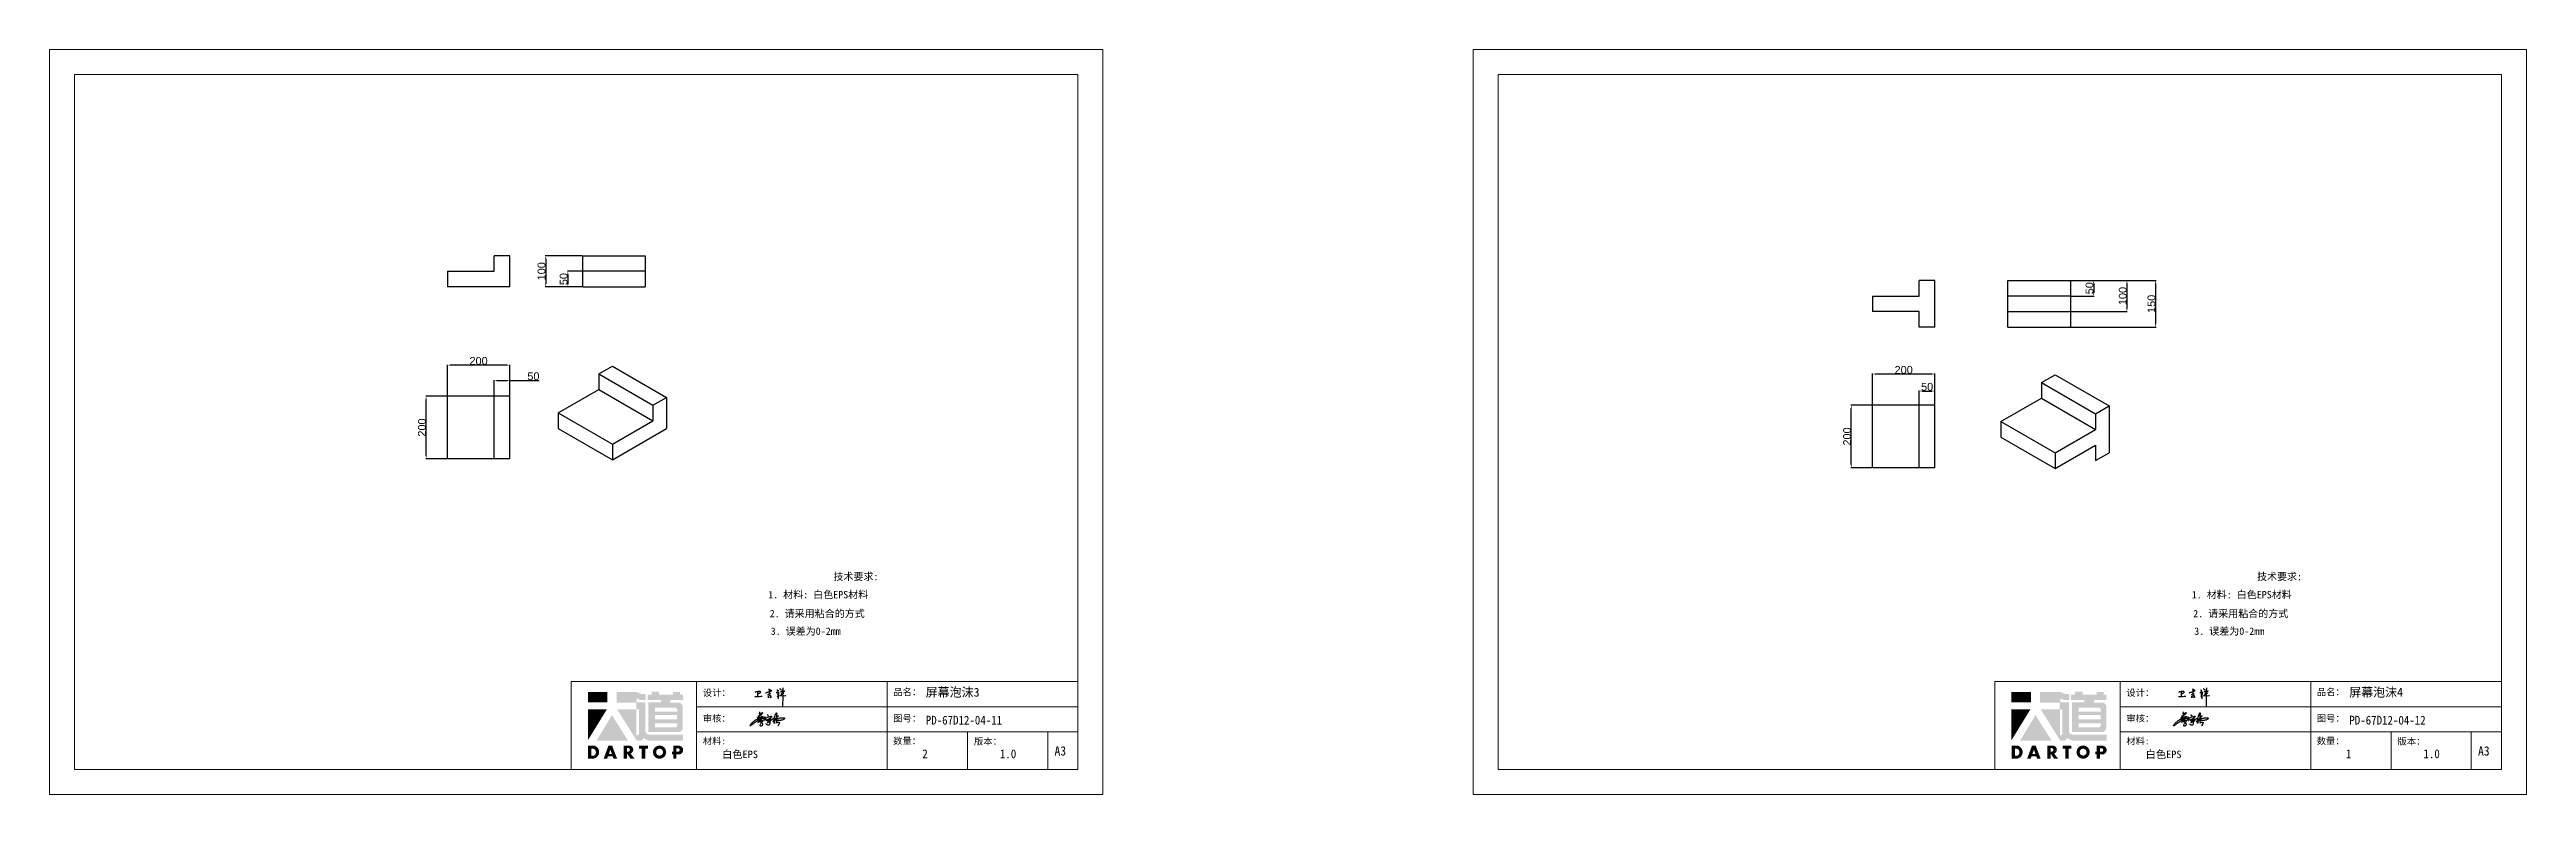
# Model space of a CAD drawing. Header units: millimetres. Extents: x 24940 to 42177, y -4545 to 14261.
# Drawn here: x 34246 to 42177, y -4545 to -2160 of the extents above; entities that cross this region are included whole.
import ezdxf
from ezdxf.enums import TextEntityAlignment as Align

# ---------------------------------------------------------------- set-up
doc = ezdxf.new("R2010")
doc.units = ezdxf.units.MM
doc.layers.add('A-TITLEBLOCK', color=7, linetype='Continuous', lineweight=18)
doc.layers.add('yellow', color=2, linetype='Continuous')
doc.styles.add('HZ', font='')
doc.styles.add('SLDTEXTSTYLE0', font='')
doc.styles.add('SLDTEXTSTYLE1', font='', dxfattribs={"width": 0.913})
doc.styles.get("Standard").update_dxf_attribs({"font": 'arial.ttf'})
doc.styles.get('HZ').set_extended_font_data('SimSun')
doc.styles.get('SLDTEXTSTYLE0').set_extended_font_data('KaiTi_GB2312')
doc.styles.get('SLDTEXTSTYLE1').set_extended_font_data('FangSong_GB2312')
doc.dimstyles.new('副本 (2) (2) ISO-25', dxfattribs={"dimtxt": 25, "dimasz": 10, "dimexe": 1.25, "dimexo": 2, "dimtad": 1, "dimdsep": 46, "dimtxsty": 'Standard', "dimcen": 2.5, "dimadec": 0, "dimazin": 0, "dimtm": 1e-09, "dimtfac": 1, "dimtmove": 0, "dimatfit": 3, "dimfxl": 0, "dimarcsym": 0})

# ---------------------------------------------------------------- blocks, each defined once
blk = doc.blocks.new('*D28')
at = {"layer": 'Defpoints', "color": 0, "transparency": 16777216}
for p in [(35519.6, -3170.3), (35519.6, -3270), (35719.6, -3270)]:
    blk.add_point(p, dxfattribs=at)
at = {"layer": 'yellow', "color": 0, "lineweight": -2, "transparency": 16777216}
for p, q in [((35519.6, -3268), (35519.6, -3169)), ((35709.6, -3170.3), (35529.6, -3170.3)), ((35719.6, -3268), (35719.6, -3169))]:
    blk.add_line(p, q, dxfattribs=at)
at = {"layer": 'yellow', "color": 0, "transparency": 16777216}
for points in [[(35529.6, -3168.6), (35529.6, -3171.9), (35519.6, -3170.3)], [(35709.6, -3168.6), (35709.6, -3171.9), (35719.6, -3170.3)]]:
    blk.add_solid(points, dxfattribs=at)
at = {"layer": 'yellow', "color": 0, "lineweight": 9, "transparency": 16777216, "insert": (35619.6, -3156.9), "char_height": 25, "attachment_point": 5}
blk.add_mtext('200', dxfattribs=at)
blk = doc.blocks.new('*D29')
at = {"layer": 'Defpoints', "color": 0, "transparency": 16777216}
for p in [(35451.8, -3270), (35519.6, -3270), (35519.6, -3470)]:
    blk.add_point(p, dxfattribs=at)
at = {"layer": 'yellow', "color": 0, "lineweight": -2, "transparency": 16777216}
for p, q in [((35517.6, -3270), (35450.5, -3270)), ((35451.8, -3460), (35451.8, -3280)), ((35517.6, -3470), (35450.5, -3470))]:
    blk.add_line(p, q, dxfattribs=at)
at = {"layer": 'yellow', "color": 0, "transparency": 16777216}
for points in [[(35450.1, -3280), (35453.4, -3280), (35451.8, -3270)], [(35450.1, -3460), (35453.4, -3460), (35451.8, -3470)]]:
    blk.add_solid(points, dxfattribs=at)
at = {"layer": 'yellow', "color": 0, "lineweight": 9, "transparency": 16777216, "insert": (35438.4, -3370), "char_height": 25, "attachment_point": 5, "rotation": 90}
blk.add_mtext('200', dxfattribs=at)
blk = doc.blocks.new('*D30')
at = {"layer": 'Defpoints', "color": 0, "transparency": 16777216}
for p in [(35953.3, -2819.8), (35834.5, -2919.8), (35953.3, -2919.8)]:
    blk.add_point(p, dxfattribs=at)
at = {"layer": 'yellow', "color": 0, "lineweight": -2, "transparency": 16777216}
for p, q in [((35951.3, -2819.8), (35833.3, -2819.8)), ((35834.5, -2829.8), (35834.5, -2909.8)), ((35951.3, -2919.8), (35833.3, -2919.8))]:
    blk.add_line(p, q, dxfattribs=at)
at = {"layer": 'yellow', "color": 0, "transparency": 16777216}
for points in [[(35832.9, -2829.8), (35836.2, -2829.8), (35834.5, -2819.8)], [(35832.9, -2909.8), (35836.2, -2909.8), (35834.5, -2919.8)]]:
    blk.add_solid(points, dxfattribs=at)
at = {"layer": 'yellow', "color": 0, "lineweight": 9, "transparency": 16777216, "insert": (35821.2, -2869.8), "char_height": 25, "attachment_point": 5, "rotation": 90}
blk.add_mtext('100', dxfattribs=at)
blk = doc.blocks.new('*D31')
at = {"layer": 'Defpoints', "color": 0, "transparency": 16777216}
for p in [(35719.6, -3219.5), (35669.6, -3270), (35719.6, -3270)]:
    blk.add_point(p, dxfattribs=at)
at = {"layer": 'yellow', "color": 0, "lineweight": -2, "transparency": 16777216}
for p, q in [((35669.6, -3268), (35669.6, -3218.3)), ((35679.6, -3219.5), (35709.6, -3219.5)), ((35719.6, -3268), (35719.6, -3218.3)), ((35719.6, -3219.5), (35813.7, -3219.5))]:
    blk.add_line(p, q, dxfattribs=at)
at = {"layer": 'yellow', "color": 0, "transparency": 16777216}
for points in [[(35679.6, -3217.8), (35679.6, -3221.2), (35669.6, -3219.5)], [(35709.6, -3217.8), (35709.6, -3221.2), (35719.6, -3219.5)]]:
    blk.add_solid(points, dxfattribs=at)
at = {"layer": 'yellow', "color": 0, "lineweight": 9, "transparency": 16777216, "insert": (35795.2, -3206.1), "char_height": 25, "attachment_point": 5}
blk.add_mtext('50', dxfattribs=at)
blk = doc.blocks.new('*D32')
at = {"layer": 'Defpoints', "color": 0, "transparency": 16777216}
for p in [(35905.5, -2919.8), (35953.3, -2869.8), (35953.3, -2919.8)]:
    blk.add_point(p, dxfattribs=at)
at = {"layer": 'yellow', "color": 0, "lineweight": -2, "transparency": 16777216}
for p, q in [((35951.3, -2869.8), (35904.2, -2869.8)), ((35951.3, -2919.8), (35904.2, -2919.8)), ((35905.5, -2879.8), (35905.5, -2909.8))]:
    blk.add_line(p, q, dxfattribs=at)
at = {"layer": 'yellow', "color": 0, "transparency": 16777216}
for points in [[(35903.8, -2879.8), (35907.1, -2879.8), (35905.5, -2869.8)], [(35903.8, -2909.8), (35907.1, -2909.8), (35905.5, -2919.8)]]:
    blk.add_solid(points, dxfattribs=at)
at = {"layer": 'yellow', "color": 0, "lineweight": 9, "transparency": 16777216, "insert": (35892.1, -2894.8), "char_height": 25, "attachment_point": 5, "rotation": 90}
blk.add_mtext('50', dxfattribs=at)
blk = doc.blocks.new('*D37')
at = {"layer": 'Defpoints', "color": 0, "transparency": 16777216}
for p in [(40015.1, -3298.7), (40082.9, -3298.7), (40082.9, -3498.7)]:
    blk.add_point(p, dxfattribs=at)
at = {"layer": 'yellow', "color": 0, "lineweight": -2, "transparency": 16777216}
for p, q in [((40080.9, -3298.7), (40013.8, -3298.7)), ((40015.1, -3488.7), (40015.1, -3308.7)), ((40080.9, -3498.7), (40013.8, -3498.7))]:
    blk.add_line(p, q, dxfattribs=at)
at = {"layer": 'yellow', "color": 0, "transparency": 16777216}
for points in [[(40013.4, -3308.7), (40016.8, -3308.7), (40015.1, -3298.7)], [(40013.4, -3488.7), (40016.8, -3488.7), (40015.1, -3498.7)]]:
    blk.add_solid(points, dxfattribs=at)
at = {"layer": 'yellow', "color": 0, "lineweight": 9, "transparency": 16777216, "insert": (40001.7, -3398.7), "char_height": 25, "attachment_point": 5, "rotation": 90}
blk.add_mtext('200', dxfattribs=at)
blk = doc.blocks.new('*D33')
at = {"layer": 'Defpoints', "color": 0, "transparency": 16777216}
for p in [(40082.9, -3198.9), (40082.9, -3298.7), (40282.9, -3298.7)]:
    blk.add_point(p, dxfattribs=at)
at = {"layer": 'yellow', "color": 0, "lineweight": -2, "transparency": 16777216}
for p, q in [((40082.9, -3296.7), (40082.9, -3197.6)), ((40272.9, -3198.9), (40092.9, -3198.9)), ((40282.9, -3296.7), (40282.9, -3197.6))]:
    blk.add_line(p, q, dxfattribs=at)
at = {"layer": 'yellow', "color": 0, "transparency": 16777216}
for points in [[(40092.9, -3197.2), (40092.9, -3200.6), (40082.9, -3198.9)], [(40272.9, -3197.2), (40272.9, -3200.6), (40282.9, -3198.9)]]:
    blk.add_solid(points, dxfattribs=at)
at = {"layer": 'yellow', "color": 0, "lineweight": 9, "transparency": 16777216, "insert": (40182.9, -3185.5), "char_height": 25, "attachment_point": 5}
blk.add_mtext('200', dxfattribs=at)
blk = doc.blocks.new('*D34')
at = {"layer": 'Defpoints', "color": 0, "transparency": 16777216}
for p in [(40716.6, -2899), (40716.6, -2949), (40791.3, -2949)]:
    blk.add_point(p, dxfattribs=at)
at = {"layer": 'yellow', "color": 0, "lineweight": -2, "transparency": 16777216}
for p, q in [((40718.6, -2899), (40792.6, -2899)), ((40791.3, -2909), (40791.3, -2939)), ((40718.6, -2949), (40792.6, -2949))]:
    blk.add_line(p, q, dxfattribs=at)
at = {"layer": 'yellow', "color": 0, "transparency": 16777216}
for points in [[(40789.6, -2909), (40793, -2909), (40791.3, -2899)], [(40789.6, -2939), (40793, -2939), (40791.3, -2949)]]:
    blk.add_solid(points, dxfattribs=at)
at = {"layer": 'yellow', "color": 0, "lineweight": 9, "transparency": 16777216, "insert": (40777.9, -2924), "char_height": 25, "attachment_point": 5, "rotation": 90}
blk.add_mtext('50', dxfattribs=at)
blk = doc.blocks.new('*D35')
at = {"layer": 'Defpoints', "color": 0, "transparency": 16777216}
for p in [(40716.6, -2899), (40716.6, -2999), (40897.7, -2999)]:
    blk.add_point(p, dxfattribs=at)
at = {"layer": 'yellow', "color": 0, "lineweight": -2, "transparency": 16777216}
for p, q in [((40718.6, -2899), (40899, -2899)), ((40897.7, -2909), (40897.7, -2989)), ((40718.6, -2999), (40899, -2999))]:
    blk.add_line(p, q, dxfattribs=at)
at = {"layer": 'yellow', "color": 0, "transparency": 16777216}
for points in [[(40896, -2909), (40899.4, -2909), (40897.7, -2899)], [(40896, -2989), (40899.4, -2989), (40897.7, -2999)]]:
    blk.add_solid(points, dxfattribs=at)
at = {"layer": 'yellow', "color": 0, "lineweight": 9, "transparency": 16777216, "insert": (40884.3, -2949), "char_height": 25, "attachment_point": 5, "rotation": 90}
blk.add_mtext('100', dxfattribs=at)
blk = doc.blocks.new('*D36')
at = {"layer": 'Defpoints', "color": 0, "transparency": 16777216}
for p in [(40716.6, -2899), (40716.6, -3049), (40989.7, -3049)]:
    blk.add_point(p, dxfattribs=at)
at = {"layer": 'yellow', "color": 0, "lineweight": -2, "transparency": 16777216}
for p, q in [((40718.6, -2899), (40991, -2899)), ((40989.7, -2909), (40989.7, -3039)), ((40718.6, -3049), (40991, -3049))]:
    blk.add_line(p, q, dxfattribs=at)
at = {"layer": 'yellow', "color": 0, "transparency": 16777216}
for points in [[(40988, -2909), (40991.4, -2909), (40989.7, -2899)], [(40988, -3039), (40991.4, -3039), (40989.7, -3049)]]:
    blk.add_solid(points, dxfattribs=at)
at = {"layer": 'yellow', "color": 0, "lineweight": 9, "transparency": 16777216, "insert": (40976.3, -2974), "char_height": 25, "attachment_point": 5, "rotation": 90}
blk.add_mtext('150', dxfattribs=at)
blk = doc.blocks.new('*D38')
at = {"layer": 'Defpoints', "color": 0, "transparency": 16777216}
for p in [(40232.9, -3298.7), (40282.9, -3253.2), (40282.9, -3298.7)]:
    blk.add_point(p, dxfattribs=at)
at = {"layer": 'yellow', "color": 0, "lineweight": -2, "transparency": 16777216}
for p, q in [((40232.9, -3296.7), (40232.9, -3251.9)), ((40242.9, -3253.2), (40272.9, -3253.2)), ((40282.9, -3296.7), (40282.9, -3251.9))]:
    blk.add_line(p, q, dxfattribs=at)
at = {"layer": 'yellow', "color": 0, "transparency": 16777216}
for points in [[(40242.9, -3251.5), (40242.9, -3254.9), (40232.9, -3253.2)], [(40272.9, -3251.5), (40272.9, -3254.9), (40282.9, -3253.2)]]:
    blk.add_solid(points, dxfattribs=at)
at = {"layer": 'yellow', "color": 0, "lineweight": 9, "transparency": 16777216, "insert": (40257.9, -3239.8), "char_height": 25, "attachment_point": 5}
blk.add_mtext('50', dxfattribs=at)
blk = doc.blocks.new('Dartop Logo')
at = {"true_color": 0xc40018}
h = blk.add_hatch(color=12, dxfattribs=at)
h.set_gradient(color1=(196, 0, 24), color2=(196, 0, 24), tint=1)
h.paths.add_polyline_path([(30.4, -3.9), (33.1, -5), (36, -5), (36, -1.2), (33.6, -1.2), (30.5, 0), (17.9, 0), (17.9, -6.5), (30.1, -6.5), (30.1, -6.6), (30.1, -10.8), (18.3, -10.8), (30.5, -30.3), (32.9, -30.3, 0.279375), (34.6, -28.6), (34.6, -28.5), (34.8, -28.5, 0.143145), (38.2, -30.2), (59.3, -30.2), (59.3, -26.5), (38.1, -26.5, -0.414214), (35.8, -24.2), (35.8, -6.3), (30.4, -6.3)])
h.paths.add_polyline_path([(30.2, -10.8), (31.8, -10.8), (31.8, -26, -0.088936), (30.9, -26.9), (30.2, -26.9)], flags=16)
h = blk.add_hatch(color=12, dxfattribs=at)
h.set_gradient(color1=(196, 0, 24), color2=(196, 0, 24), tint=1)
h.paths.add_polyline_path([(59.2, -1.7), (57.4, -1.7), (57.4, 0.1), (53.1, 0.1), (53.1, -1.6), (44.3, -1.6), (44.3, 0.2), (39.7, 0.2), (39.7, -1.7), (37.2, -1.7), (37.2, -5), (45.5, -5), (45.5, -6.4), (37.7, -6.4), (37.7, -24.9), (56.3, -24.9, 0.414214), (59.1, -22), (59.1, -9.4, 0.414214), (56.3, -6.5), (51.4, -6.5), (51.4, -5), (59.2, -5)])
h.paths.add_polyline_path([(54.2, -9.6, -0.414214), (55.7, -11), (55.7, -12.1), (41.8, -12.1), (41.8, -9.6)], flags=16)
h.paths.add_polyline_path([(55.6, -14.3), (55.6, -17), (41.9, -17), (41.9, -14.3)], flags=16)
h.paths.add_polyline_path([(55.7, -19.4), (55.7, -20.6, -0.414214), (54.3, -22), (41.9, -22), (41.9, -19.4)], flags=16)
h = blk.add_hatch(color=12, dxfattribs=at)
h.set_gradient(color1=(196, 0, 24), color2=(196, 0, 24), tint=1)
h.paths.add_polyline_path([(12.2, 0), (0, 0), (0, -6.4), (12.2, -6.4)])
h = blk.add_hatch(color=12, dxfattribs=at)
h.set_gradient(color1=(196, 0, 24), color2=(196, 0, 24), tint=1)
h.paths.add_polyline_path([(11.8, -10.8), (0, -10.8), (0, -30)])
h = blk.add_hatch(color=12, dxfattribs=at)
h.set_gradient(color1=(196, 0, 24), color2=(196, 0, 24), tint=1)
h.paths.add_polyline_path([(15, -14.3), (5.4, -30.2), (25, -30.2)])
at = {"true_color": 0x646464}
h = blk.add_hatch(color=251, dxfattribs=at)
h.set_gradient(color1=(100, 100, 100), color2=(100, 100, 100), tint=1)
h.paths.add_polyline_path([(4.1, -33.4), (0.1, -33.4), (0.1, -41.5), (3.5, -41.5, 0.793016)])
h.paths.add_polyline_path([(3.6, -39.7), (2.2, -39.7), (2.2, -35.2), (3.4, -35.2, -0.671361)], flags=16)
h = blk.add_hatch(color=251, dxfattribs=at)
h.set_gradient(color1=(100, 100, 100), color2=(100, 100, 100), tint=1)
h.paths.add_polyline_path([(15.1, -33.4), (12.8, -33.4), (9.8, -41.5), (12, -41.5), (12.5, -40.1), (15.5, -40.1), (16, -41.5), (18.2, -41.5)])
h.paths.add_polyline_path([(14.9, -38.5), (13.1, -38.5), (14, -35.9)], flags=16)
h = blk.add_hatch(color=251, dxfattribs=at)
h.set_gradient(color1=(100, 100, 100), color2=(100, 100, 100), tint=1)
h.paths.add_polyline_path([(26.3, -33.4), (22.3, -33.4), (22.3, -41.5), (24.4, -41.5), (24.4, -38.3), (26.6, -41.5), (29.1, -41.5), (26.6, -38.3, 0.744055)])
h.paths.add_polyline_path([(24.4, -37.1), (24.4, -34.9), (25.3, -34.9, -0.796809), (25.3, -37.1)], flags=16)
h = blk.add_hatch(color=251, dxfattribs=at)
h.set_gradient(color1=(100, 100, 100), color2=(100, 100, 100), tint=1)
h.paths.add_polyline_path([(37.4, -33.4), (31.9, -33.4), (31.9, -35.2), (33.6, -35.2), (33.6, -41.5), (35.7, -41.5), (35.7, -35.2), (37.4, -35.2)])
h = blk.add_hatch(color=251, dxfattribs=at)
h.set_gradient(color1=(100, 100, 100), color2=(100, 100, 100), tint=1)
h.paths.add_polyline_path([(40.5, -37.4, 1), (48.8, -37.4, 1)])
h.paths.add_polyline_path([(46.8, -37.4, -1), (42.5, -37.4, -1)], flags=16)
h = blk.add_hatch(color=251, dxfattribs=at)
h.set_gradient(color1=(100, 100, 100), color2=(100, 100, 100), tint=1)
h.paths.add_polyline_path([(56.9, -33.4), (56.7, -33.4), (53.2, -33.4), (53.2, -37.2), (52.3, -37.2), (52.3, -38.7), (53.2, -38.7), (53.2, -41.5), (55.2, -41.5), (55.2, -38.7), (57.5, -38.7, 0.812304)])
h.paths.add_polyline_path([(55.2, -37.2), (55.2, -35), (56.4, -35, -0.778213), (56.3, -37.2)], flags=16)
blk = doc.blocks.new('DT-A3-TITLE')
at = {"layer": 'A-TITLEBLOCK', "color": 7}
for p, q in [((0, 0), (0, 297)), ((0, 297), (420, 297)), ((420, 0), (420, 297)), ((10, 10), (10, 287)), ((10, 287), (410, 287)), ((410, 287), (410, 10)), ((208, 10), (208, 45)), ((410, 45), (208, 45)), ((258, 45), (258, 10)), ((334, 45), (334, 10)), ((410, 35), (258, 35)), ((258, 25), (410.08, 25)), ((366, 10), (366, 25)), ((398, 10), (398, 25)), ((10, 10), (410, 10)), ((0, 0), (420, 0))]:
    blk.add_line(p, q, dxfattribs=at)
at = {"layer": 'A-TITLEBLOCK', "xscale": 0.6400000000000001, "yscale": 0.6400000000000001, "zscale": 0.6400000000000001}
blk.add_blockref('Dartop Logo', (214.65, 40.81), dxfattribs=at)
at = {"style": 'SLDTEXTSTYLE0'}
for tag, p, height in [('#设计', (277.96, 38.52), 3.5), ('#品名', (349.32, 37.95), 3.5), ('#审核', (277.99, 28.1), 3.5), ('#材料说明', (268.15, 13.59), 3)]:
    blk.add_attdef(tag, p, '', height=height, dxfattribs=at)
at = {"style": 'SLDTEXTSTYLE1', "width": 0.913}
for tag, p in [('#图号', (349.38, 27.87)), ('#数量', (347.99, 14.46)), ('#版本', (378.92, 14.47))]:
    blk.add_attdef(tag, p, '', height=3.5, dxfattribs=at)
at = {"layer": 'A-TITLEBLOCK', "color": 7, "attachment_point": 1}
for s, insert, char_height, style in [('设计：', (260.47, 41.87), 2.646, 'SLDTEXTSTYLE0'), ('品名：', (336.43, 42.19), 2.646, 'SLDTEXTSTYLE0'), ('审核：', (260.47, 31.64), 2.646, 'SLDTEXTSTYLE0'), ('图号：', (336.4, 31.66), 2.646, 'SLDTEXTSTYLE0'), ('材料:', (260.47, 22.62), 2.646, 'SLDTEXTSTYLE0'), ('数量：', (336.35, 22.64), 2.646, 'SLDTEXTSTYLE0'), ('版本：', (368.59, 22.48), 2.646, 'SLDTEXTSTYLE0'), ('A3', (400.7, 19.21), 3.704, 'SLDTEXTSTYLE1')]:
    blk.add_mtext(s, dxfattribs=dict(at, insert=insert, char_height=char_height, style=style))
blk = doc.blocks.new('h')
for p, q in [((20768, -2361), (20773, -2359)), ((20769, -2367), (20770, -2371)), ((20770, -2371), (20771, -2378)), ((20771, -2378), (20771, -2371)), ((20772, -2369), (20775, -2368)), ((20773, -2332), (20775, -2339)), ((20773, -2359), (20784, -2355)), ((20789, -2341), (20774, -2332)), ((20775, -2339), (20776, -2351)), ((20776, -2351), (20775, -2357)), ((20780, -2366), (20781, -2366)), ((20782, -2369), (20780, -2377)), ((20780, -2377), (20788, -2371)), ((20782, -2367), (20782, -2369)), ((20846, -2343), (20848, -2353)), ((20848, -2353), (20849, -2370)), ((20849, -2370), (20848, -2424))]:
    blk.add_line(p, q)
for points in [[(20697, -2372, 0.002073), (20711, -2372, 0.016137), (20720, -2371, 0.008314), (20737, -2369)], [(20699, -2348, -0.029745), (20705, -2345, -0.046842), (20708, -2344, -0.00919), (20714, -2343, -0.018517), (20717, -2343, -0.037841), (20720, -2342, -0.039541), (20723, -2343, -0.149785), (20726, -2344, -0.204935), (20727, -2347, -0.074872), (20727, -2348, -0.061615), (20726, -2350, -0.034204), (20724, -2353, -0.045776), (20722, -2354, -0.054985), (20720, -2355, -0.036348), (20717, -2357, -0.067752), (20716, -2357, -0.043553), (20713, -2357)], [(20755, -2352, -0.024077), (20760, -2350, -0.013147), (20769, -2347, -0.00522), (20775, -2344, -0.018517), (20777, -2343, -0.008274), (20786, -2341, -0.039541), (20788, -2341, -0.079216), (20789, -2341, -0.204935)], [(20813, -2350, 0.007348), (20816, -2349, 0.008421), (20818, -2347, 0.009459), (20820, -2346, -0.016325), (20821, -2346, -0.173771), (20822, -2345, -0.085159), (20824, -2346, -0.125883), (20826, -2348, -0.160659), (20827, -2350, -0.010447), (20826, -2352, -0.008247), (20826, -2355, -0.002698), (20825, -2374, 0.001562), (20824, -2384, 0.016137)], [(20817, -2335, -0.053561), (20820, -2336, -0.075272), (20821, -2337, -0.005295), (20822, -2338, -0.009337), (20823, -2339, -0.026146), (20824, -2340, -0.016644), (20824, -2341)], [(20832, -2329, -0.053561), (20835, -2330, -0.075272), (20837, -2331, -0.005295), (20838, -2333, -0.009337), (20838, -2333, -0.026146), (20839, -2334, -0.016644), (20840, -2335)], [(20836, -2344, -0.02797), (20842, -2343, -0.048868), (20846, -2342, -0.00919), (20851, -2341, -0.018517), (20854, -2341, -0.037841), (20857, -2341, -0.039541), (20859, -2342, -0.018282), (20841, -2355, -0.000937)], [(20848, -2340, 0.021784), (20850, -2336, 0.028296), (20851, -2332, 0.008136), (20852, -2328, 0.028913), (20852, -2327, 0.08193), (20852, -2326, 0.075058), (20852, -2325, 0.275043)]]:
    blk.add_lwpolyline(points, format="xyb")
for points in [[(20711, -2344), (20711, -2344), (20711, -2356), (20711, -2368), (20711, -2372)], [(20822, -2351), (20822, -2359), (20822, -2365), (20822, -2369), (20821, -2376), (20824, -2369), (20827, -2366), (20829, -2366)], [(20841, -2355), (20850, -2355), (20855, -2354), (20846, -2361), (20841, -2364), (20833, -2368), (20863, -2367), (20866, -2367)]]:
    blk.add_lwpolyline(points)
for centre, radius, start, end in [((20774, -2371), 2.3, 121.9907, 163.6016), ((20788, -2406), 40.3, 100.6183, 108.2482), ((20781, -2368), 1.15, 9.4675, 90)]:
    blk.add_arc(centre, radius, start, end)
blk = doc.blocks.new('CAIYUQIANG')
for p, q in [((27646.1, -25064.4), (27648.2, -25062.5)), ((27648.2, -25062.5), (27649.9, -25061)), ((27649.9, -25061), (27651.9, -25059.4)), ((27651.9, -25059.4), (27654.7, -25057.2)), ((27654.7, -25057.2), (27656.5, -25055.9)), ((27656.5, -25055.9), (27658.3, -25054.6)), ((27659.8, -25060.4), (27656.6, -25063.3)), ((27658.3, -25054.6), (27659.6, -25053.7)), ((27659.6, -25053.7), (27662.2, -25052.1)), ((27660.6, -25059.8), (27659.8, -25060.4)), ((27663.6, -25056.9), (27660.6, -25059.8)), ((27662.2, -25052.1), (27664.9, -25050.5)), ((27662.9, -25048.8), (27669.7, -25045.8)), ((27663.2, -25048.6), (27662.9, -25048.8)), ((27663.6, -25048.1), (27663.2, -25048.6)), ((27665.3, -25046.6), (27663.6, -25048.1)), ((27666.3, -25053.5), (27663.6, -25056.9)), ((27664.9, -25050.5), (27668.5, -25048.7)), ((27667.5, -25060.4), (27664.9, -25062)), ((27664.9, -25062.9), (27667.7, -25061.6)), ((27664.9, -25062), (27664.9, -25062.9)), ((27667.4, -25044.9), (27665.3, -25046.6)), ((27675.7, -25037.4), (27665.9, -25043)), ((27665.9, -25043), (27677.3, -25038.1)), ((27668.2, -25051.4), (27666.3, -25053.5)), ((27670.6, -25042.2), (27667.4, -25044.9)), ((27670.3, -25058.4), (27667.5, -25060.4)), ((27667.7, -25061.6), (27670.5, -25060.2)), ((27670.9, -25048.6), (27668.2, -25051.4)), ((27668.5, -25048.7), (27673.6, -25046.3)), ((27668.6, -25056), (27674.9, -25053.6)), ((27672.1, -25054.2), (27668.6, -25056)), ((27670.4, -25028.6), (27669.5, -25034.5)), ((27669.5, -25034.5), (27670.5, -25036.5)), ((27669.7, -25045.8), (27671.3, -25045.2)), ((27672, -25057.1), (27670.3, -25058.4)), ((27670.5, -25036.5), (27674.7, -25033.4)), ((27670.5, -25060.2), (27673.3, -25059)), ((27677.3, -25038.1), (27670.6, -25042.2)), ((27671.5, -25047.3), (27670.9, -25048.6)), ((27671.2, -25051), (27679.4, -25049.8)), ((27674.1, -25050.1), (27671.2, -25051)), ((27671.3, -25045.2), (27672.1, -25045.7)), ((27672.1, -25046.2), (27671.5, -25047.3)), ((27672.5, -25060.1), (27671.9, -25060.4)), ((27671.9, -25060.4), (27674.3, -25061.5)), ((27673.8, -25055.8), (27672, -25057.1)), ((27672.1, -25045.7), (27672.1, -25046.2)), ((27675.9, -25052.3), (27672.1, -25054.2)), ((27673.8, -25059.6), (27672.5, -25060.1)), ((27673.3, -25059), (27675.5, -25058)), ((27673.6, -25046.3), (27677.4, -25044.5)), ((27676.2, -25054), (27673.8, -25055.8)), ((27675.2, -25059.1), (27673.8, -25059.6)), ((27676.5, -25048.8), (27674.1, -25050.1)), ((27674.3, -25061.5), (27677.2, -25063.7)), ((27674.7, -25033.4), (27678, -25031.9)), ((27674.9, -25053.6), (27676.8, -25053.2)), ((27677.8, -25058), (27675.2, -25059.1)), ((27675.5, -25058), (27677.9, -25056.9)), ((27679.9, -25033), (27675.7, -25037.4)), ((27678.6, -25051.7), (27675.9, -25052.3)), ((27677.2, -25053.4), (27676.2, -25054)), ((27676.4, -25063.4), (27677.5, -25061.9)), ((27679.1, -25047.4), (27676.5, -25048.8)), ((27676.8, -25053.2), (27677.2, -25053.4)), ((27677.4, -25044.5), (27680, -25043.8)), ((27677.5, -25061.9), (27679.6, -25059.6)), ((27679, -25057.7), (27677.8, -25058)), ((27677.9, -25056.9), (27680, -25056.9)), ((27678, -25031.9), (27679.7, -25031.6)), ((27683.3, -25050.5), (27678.6, -25051.7)), ((27680, -25057.5), (27679, -25057.7)), ((27680.6, -25045.9), (27679.1, -25047.4)), ((27679.4, -25049.8), (27681.5, -25049.6)), ((27679.6, -25059.6), (27680.6, -25058.4)), ((27679.7, -25031.6), (27680.1, -25032.2)), ((27680.1, -25032.2), (27679.9, -25033)), ((27680, -25043.8), (27681.2, -25043.8)), ((27680, -25056.9), (27680.5, -25057.1)), ((27680.5, -25057.1), (27680, -25057.5)), ((27681.2, -25044.7), (27680.6, -25045.9)), ((27680.6, -25058.4), (27681.3, -25057.6)), ((27681.2, -25043.8), (27681.2, -25044.7)), ((27681.3, -25057.6), (27682.9, -25055.7)), ((27681.5, -25049.6), (27682.7, -25049.7)), ((27682.7, -25049.7), (27683.3, -25050.5)), ((27682.9, -25055.7), (27683.9, -25054.7)), ((27683.9, -25054.7), (27684.6, -25054)), ((27684.6, -25054), (27685.6, -25053.1)), ((27685.6, -25053.1), (27686, -25048.7)), ((27686, -25048.7), (27686.1, -25046.8)), ((27686.1, -25046.8), (27686.2, -25045.4)), ((27686.2, -25045.4), (27686.3, -25045)), ((27686.3, -25045), (27686.6, -25045)), ((27686.6, -25045), (27686.7, -25045.1)), ((27686.7, -25045.1), (27686.9, -25049.2)), ((27686.9, -25049.2), (27686.9, -25051.7)), ((27686.9, -25051.7), (27686.9, -25054.8)), ((27686.9, -25054.8), (27686.9, -25055.8)), ((27686.9, -25055.8), (27687, -25056.5)), ((27687, -25056.5), (27687.2, -25056.9)), ((27687.2, -25056.9), (27687.5, -25056.9)), ((27687.5, -25056.9), (27687.8, -25056.5)), ((27687.8, -25056.5), (27688, -25055.9)), ((27688, -25055.9), (27688.6, -25054.6)), ((27688.6, -25054.6), (27689.1, -25053.3)), ((27689.1, -25053.3), (27689.5, -25052.1)), ((27689.5, -25052.1), (27690.2, -25050.1)), ((27690.2, -25050.1), (27690.5, -25049.4)), ((27690.5, -25049.4), (27691.2, -25048.7)), ((27691.2, -25048.7), (27693.8, -25046.9)), ((27692.5, -25055.7), (27691.9, -25055.8)), ((27691.9, -25055.8), (27691.9, -25056.2)), ((27691.9, -25056.2), (27693.4, -25056.2)), ((27693.9, -25055.2), (27692.5, -25055.7)), ((27693.4, -25056.2), (27695.2, -25055.9)), ((27693.8, -25046.9), (27694.7, -25046.4)), ((27697.3, -25053.7), (27693.9, -25055.2)), ((27694.7, -25046.4), (27695.8, -25045.9)), ((27695.5, -25062.1), (27695, -25062.5)), ((27695, -25062.5), (27695, -25062.8)), ((27695.2, -25055.9), (27696.4, -25055.5)), ((27696.5, -25061.2), (27695.5, -25062.1)), ((27695.8, -25045.9), (27698.2, -25045)), ((27696.4, -25055.5), (27698.6, -25054.5)), ((27698, -25059.9), (27696.5, -25061.2)), ((27696.6, -25063), (27698.7, -25062.4)), ((27700.1, -25052.2), (27697.3, -25053.7)), ((27700.7, -25057.4), (27698, -25059.9)), ((27698.2, -25045), (27699.9, -25044.7)), ((27698.6, -25054.5), (27700.1, -25053.8)), ((27698.7, -25062.4), (27701.9, -25060.7)), ((27699.9, -25044.7), (27702.8, -25044)), ((27703.1, -25050.1), (27700.1, -25052.2)), ((27700.1, -25053.8), (27701.4, -25053.2)), ((27703.2, -25055.4), (27700.7, -25057.4)), ((27701.4, -25053.2), (27703, -25052.5)), ((27701.9, -25060.7), (27705, -25058.6)), ((27702.8, -25044), (27704.8, -25043.7)), ((27703, -25052.5), (27704.6, -25051.8)), ((27703.4, -25059.2), (27703, -25063.9)), ((27705.3, -25048.2), (27703.1, -25050.1)), ((27705.1, -25053.8), (27703.2, -25055.4)), ((27703.5, -25058.1), (27703.4, -25059.2)), ((27703.9, -25057), (27703.5, -25058.1)), ((27704.3, -25056.3), (27703.9, -25057)), ((27704.9, -25055.3), (27704.3, -25056.3)), ((27704.6, -25051.8), (27705.9, -25051.1)), ((27704.8, -25043.7), (27707, -25043.4)), ((27705.1, -25055), (27704.9, -25055.3)), ((27705, -25058.6), (27706.4, -25057.7)), ((27706, -25052.8), (27705.1, -25053.8)), ((27706.3, -25055), (27705.1, -25055)), ((27708, -25045.9), (27705.3, -25048.2)), ((27705.9, -25051.1), (27706.4, -25051.1)), ((27706.6, -25051.6), (27706, -25052.8)), ((27706.8, -25055.3), (27706.3, -25055)), ((27706.4, -25051.1), (27706.6, -25051.6)), ((27706.4, -25057.7), (27707.4, -25057)), ((27707.5, -25055.8), (27706.8, -25055.3)), ((27707, -25043.4), (27708, -25043.4)), ((27707.4, -25057), (27707.8, -25056.8)), ((27707.8, -25056.8), (27707.5, -25055.8)), ((27708, -25043.4), (27709, -25043.5)), ((27710.1, -25044), (27708, -25045.9)), ((27709, -25043.5), (27709.7, -25043.8)), ((27709.7, -25043.8), (27710.1, -25044)), ((27710, -25054.2), (27711.2, -25052.7)), ((27711.2, -25052.7), (27712.6, -25051.4)), ((27712.6, -25051.4), (27713.4, -25050.9)), ((27713.4, -25050.9), (27714.2, -25050.8)), ((27713.7, -25060.6), (27714.5, -25059.1)), ((27714, -25059.3), (27713.7, -25060.1)), ((27713.7, -25060.1), (27713.7, -25060.6)), ((27714.3, -25058.6), (27714, -25059.3)), ((27714.2, -25050.8), (27715, -25050.8)), ((27715, -25056.9), (27714.3, -25058.6)), ((27714.5, -25059.1), (27715.1, -25058.3)), ((27715, -25050.8), (27715.4, -25050.8)), ((27715.5, -25055.4), (27715, -25056.9)), ((27715.1, -25058.3), (27715.6, -25057.9)), ((27715.4, -25050.8), (27715.6, -25051)), ((27715.9, -25053.9), (27715.5, -25055.4)), ((27715.6, -25051), (27715.8, -25051.2)), ((27715.6, -25057.9), (27716.2, -25057.8)), ((27715.8, -25051.2), (27715.9, -25051.2)), ((27715.9, -25051.2), (27716, -25051.4)), ((27716, -25053.3), (27715.9, -25053.9)), ((27716, -25051.4), (27716, -25051.4)), ((27716, -25051.4), (27716, -25051.5)), ((27716, -25051.5), (27716.1, -25051.6)), ((27716.1, -25052.4), (27716, -25053.3)), ((27716.1, -25051.6), (27716.1, -25051.8)), ((27716.1, -25051.8), (27716.1, -25052.4)), ((27716.2, -25057.8), (27716.9, -25057.9)), ((27716.6, -25063.7), (27716.8, -25062.6)), ((27716.8, -25062.6), (27717, -25060.1)), ((27716.9, -25057.9), (27717.2, -25058.1)), ((27717, -25060.1), (27717.1, -25058.6)), ((27717.1, -25058.6), (27717.2, -25057.5)), ((27717.2, -25057.5), (27717.7, -25052.4)), ((27717.2, -25058.1), (27717.6, -25058.7)), ((27717.6, -25058.7), (27717.6, -25060.8)), ((27717.6, -25060.8), (27717.6, -25062.5)), ((27717.6, -25062.5), (27717.7, -25064.3)), ((27717.7, -25050), (27718.5, -25046)), ((27717.7, -25052.4), (27717.7, -25050)), ((27718.5, -25046), (27720.2, -25040.9)), ((27719, -25056.7), (27720.6, -25055.2)), ((27719, -25056.7), (27720.6, -25055.4)), ((27720.6, -25055.4), (27719, -25056.7)), ((27719.4, -25056.1), (27719, -25056.7)), ((27720.3, -25054.8), (27719.4, -25056.1)), ((27720.2, -25040.9), (27720.7, -25039.5)), ((27721, -25053.7), (27720.3, -25054.8)), ((27720.6, -25055.2), (27721.9, -25054.1)), ((27720.7, -25039.5), (27721.2, -25038)), ((27722.6, -25051.2), (27721, -25053.7)), ((27721.2, -25038), (27721.6, -25036.6)), ((27721.6, -25036.6), (27722.4, -25034.9)), ((27721.8, -25052.4), (27722.1, -25051.2)), ((27721.9, -25054.1), (27721.8, -25052.4)), ((27721.9, -25054.1), (27723.5, -25052.8)), ((27722.2, -25054.5), (27721.9, -25054.1)), ((27722.1, -25051.2), (27722.6, -25049.3)), ((27723.2, -25055.7), (27722.2, -25054.5)), ((27722.4, -25034.9), (27723.3, -25033.3)), ((27722.6, -25049.3), (27723.4, -25048.2)), ((27723.9, -25049.1), (27722.6, -25051.2)), ((27725.1, -25056.1), (27723.2, -25055.7)), ((27723.3, -25033.3), (27723.8, -25032.7)), ((27723.4, -25048.2), (27724, -25048.2)), ((27723.5, -25052.8), (27725.7, -25051.8)), ((27723.8, -25032.7), (27724.4, -25032.7)), ((27724.9, -25047.9), (27723.9, -25049.1)), ((27724.2, -25041.9), (27724, -25042.9)), ((27724, -25042.9), (27724, -25043.8)), ((27724, -25043.8), (27724.5, -25044.5)), ((27724, -25048.2), (27725, -25049.3)), ((27724.3, -25057.3), (27724.1, -25059.8)), ((27724.1, -25059.8), (27724.2, -25062.5)), ((27724.7, -25038.7), (27724.2, -25041.9)), ((27724.2, -25062.5), (27724.5, -25063.9)), ((27724.8, -25054.3), (27724.3, -25057.3)), ((27724.3, -25057.3), (27724.3, -25057.3)), ((27724.4, -25032.7), (27724.8, -25033.4)), ((27724.5, -25044.5), (27724.9, -25044.1)), ((27726, -25051.7), (27724.6, -25052.3)), ((27724.6, -25052.3), (27724.8, -25054.3)), ((27724.9, -25037.3), (27724.7, -25038.7)), ((27724.8, -25033.4), (27725.1, -25034.5)), ((27725.1, -25035.4), (27724.9, -25037.3)), ((27724.9, -25044.1), (27726.2, -25043.2)), ((27726.1, -25047), (27724.9, -25047.9)), ((27725, -25049.3), (27726, -25051.7)), ((27725.1, -25034.5), (27725.1, -25035.4)), ((27728.6, -25056.9), (27725.1, -25056.1)), ((27725.7, -25051.8), (27728.1, -25050.8)), ((27727.7, -25045.8), (27726.1, -25047)), ((27726.1, -25063.8), (27727.2, -25062.4)), ((27726.2, -25043.2), (27727.3, -25042.5)), ((27727.2, -25062.4), (27728.7, -25061.7)), ((27727.3, -25042.5), (27728.7, -25041.6)), ((27728.8, -25044.9), (27727.7, -25045.8)), ((27728.1, -25050.8), (27730.4, -25049.9)), ((27731.5, -25056.9), (27728.6, -25056.9)), ((27728.7, -25041.6), (27729.4, -25041.6)), ((27728.7, -25061.7), (27730.6, -25061.7)), ((27729.8, -25043.2), (27728.8, -25044.9)), ((27729.4, -25041.6), (27729.8, -25042.2)), ((27729.8, -25042.2), (27729.8, -25043.2)), ((27730.4, -25049.9), (27734.3, -25049)), ((27730.6, -25061.7), (27732.5, -25061.7)), ((27734.6, -25056.9), (27731.5, -25056.9)), ((27732.5, -25061.7), (27734, -25062.9)), ((27734.3, -25049), (27736.4, -25048.5)), ((27736.4, -25056.9), (27734.6, -25056.9)), ((27736.4, -25048.5), (27738, -25048.5)), ((27737.5, -25056.9), (27736.4, -25056.9)), ((27739.9, -25056.2), (27737.5, -25056.9)), ((27738, -25048.5), (27741.4, -25048.2)), ((27742.8, -25055.5), (27739.9, -25056.2)), ((27741.4, -25048.2), (27743.3, -25048.1)), ((27745.3, -25054.8), (27742.8, -25055.5)), ((27743.3, -25048.1), (27745.9, -25048.1)), ((27747, -25053.9), (27745.3, -25054.8)), ((27745.9, -25048.1), (27747.9, -25048.3)), ((27749, -25052.8), (27747, -25053.9)), ((27747.9, -25048.3), (27749.6, -25048.7)), ((27749.8, -25051.7), (27749, -25052.8)), ((27749.6, -25048.7), (27750.5, -25049.8)), ((27750.6, -25050.8), (27749.8, -25051.7)), ((27750.5, -25049.8), (27750.6, -25050.8)), ((27639.2, -25074.1), (27639.8, -25072.4)), ((27640.1, -25074.1), (27639.2, -25074.1)), ((27639.8, -25072.4), (27641, -25070.5)), ((27641.8, -25073.4), (27640.1, -25074.1)), ((27641, -25070.5), (27642.4, -25068.7)), ((27643.4, -25072.1), (27641.8, -25073.4)), ((27642.4, -25068.7), (27644.1, -25066.6)), ((27645.7, -25070.6), (27643.4, -25072.1)), ((27644.1, -25066.6), (27646.1, -25064.4)), ((27649.4, -25068), (27645.7, -25070.6)), ((27653.3, -25065.6), (27649.4, -25068)), ((27656.6, -25063.3), (27653.3, -25065.6)), ((27672.7, -25072.4), (27673.6, -25068.9)), ((27672.7, -25073.7), (27672.7, -25072.4)), ((27672.9, -25074.4), (27672.7, -25073.7)), ((27673.5, -25075.1), (27672.9, -25074.4)), ((27674.1, -25075.4), (27673.5, -25075.1)), ((27673.6, -25068.9), (27674.3, -25066.8)), ((27675, -25075.4), (27674.1, -25075.4)), ((27674.3, -25066.8), (27675.3, -25065)), ((27676.4, -25074.9), (27675, -25075.4)), ((27675.3, -25065), (27676.4, -25063.4)), ((27677.2, -25074.4), (27676.4, -25074.9)), ((27677.2, -25063.7), (27678.8, -25065.4)), ((27678.3, -25073.5), (27677.2, -25074.4)), ((27679.1, -25072.5), (27678.3, -25073.5)), ((27678.8, -25065.4), (27679.4, -25066.6)), ((27679.8, -25071), (27679.1, -25072.5)), ((27679.4, -25066.6), (27679.9, -25067.9)), ((27680, -25070), (27679.8, -25071)), ((27679.9, -25067.9), (27680, -25069)), ((27680, -25069), (27680, -25070)), ((27691, -25067.9), (27690.7, -25067.5)), ((27691.8, -25068.5), (27691, -25067.9)), ((27692.9, -25069.4), (27691.8, -25068.5)), ((27694, -25070.3), (27692.9, -25069.4)), ((27695.5, -25070.9), (27694, -25070.3)), ((27695, -25062.8), (27695.4, -25063)), ((27695.4, -25063), (27696.6, -25063)), ((27697.1, -25071.4), (27695.5, -25070.9)), ((27699, -25071.4), (27697.1, -25071.4)), ((27700.5, -25071.4), (27699, -25071.4)), ((27701.7, -25070.7), (27700.5, -25071.4)), ((27702.4, -25068.8), (27701.7, -25070.7)), ((27702.9, -25065), (27702.4, -25068.8)), ((27703, -25063.9), (27702.9, -25065)), ((27716.6, -25064.9), (27716.6, -25063.7)), ((27717, -25065.4), (27716.6, -25064.9)), ((27718.3, -25066.4), (27717, -25065.4)), ((27717.7, -25064.3), (27717.7, -25065.5)), ((27717.7, -25065.5), (27718.3, -25066.4)), ((27724.5, -25063.9), (27726.1, -25063.8)), ((27729.9, -25073.7), (27728.8, -25073.7)), ((27730.7, -25072), (27729.9, -25073.7)), ((27732.4, -25068.5), (27730.7, -25072)), ((27733.1, -25067), (27732.4, -25068.5)), ((27734, -25064.2), (27733.1, -25067)), ((27734, -25062.9), (27734, -25064.2))]:
    blk.add_line(p, q)
blk.add_lwpolyline([(27694.2, -25038.4, -0.053561), (27695.8, -25039, -0.075272), (27696.8, -25039.7, -0.005295), (27697.5, -25040.4, -0.009337), (27697.9, -25040.8, -0.026146), (27698.2, -25041.2, -0.016644), (27698.7, -25041.9)], format="xyb")

msp = doc.modelspace()

# ---------------------------------------------------------------- linework, layer by layer
for p, q in [((35719.579, -2819.803), (35669.579, -2819.803)), ((35669.579, -2869.803), (35669.579, -2819.803)), ((35719.579, -2919.803), (35719.579, -2819.803)), ((35953.299, -2919.803), (35953.299, -2819.803)), ((35953.299, -2819.803), (36153.299, -2819.803)), ((36153.299, -2819.803), (36153.299, -2919.803)), ((35519.579, -2869.803), (35519.579, -2919.803)), ((35519.579, -2869.803), (35669.579, -2869.803)), ((35719.579, -2919.803), (35519.579, -2919.803)), ((36153.299, -2869.803), (35953.299, -2869.803)), ((35953.299, -2919.803), (36153.299, -2919.803)), ((40282.895, -2899.02), (40232.895, -2899.02)), ((40232.895, -2949.02), (40232.895, -2899.02)), ((40282.895, -3049.02), (40282.895, -2899.02)), ((40516.615, -2899.02), (40716.615, -2899.02)), ((40516.615, -3049.02), (40516.615, -2899.02)), ((40716.615, -2899.02), (40716.615, -3049.02)), ((40082.895, -2949.02), (40232.895, -2949.02)), ((40082.895, -2949.02), (40082.895, -2999.02)), ((40232.895, -2999.02), (40082.895, -2999.02)), ((40232.895, -3049.02), (40232.895, -2999.02)), ((40716.615, -2949.02), (40516.615, -2949.02)), ((40516.615, -2999.02), (40716.615, -2999.02)), ((40282.895, -3049.02), (40232.895, -3049.02)), ((40516.615, -3049.02), (40716.615, -3049.02)), ((35874.821, -3323.418), (36004.724, -3248.418)), ((36004.724, -3198.418), (36048.026, -3173.418)), ((36004.724, -3198.418), (36177.93, -3298.418)), ((36004.724, -3198.418), (36004.724, -3248.418)), ((36004.724, -3248.418), (36177.93, -3348.418)), ((36048.026, -3173.418), (36221.231, -3273.418)), ((40624.159, -3226.046), (40667.46, -3201.046)), ((40624.159, -3226.046), (40797.364, -3326.046)), ((40624.159, -3226.046), (40624.159, -3276.046)), ((40667.46, -3201.046), (40840.665, -3301.046)), ((35519.579, -3470.045), (35519.579, -3270.045)), ((35719.579, -3270.045), (35519.579, -3270.045)), ((35669.579, -3470.045), (35669.579, -3270.045)), ((35719.579, -3470.045), (35719.579, -3270.045)), ((35874.821, -3323.418), (35874.821, -3373.418)), ((35874.821, -3323.418), (36048.026, -3423.418)), ((36177.93, -3298.418), (36221.231, -3273.418)), ((36177.93, -3298.418), (36177.93, -3348.418)), ((36221.231, -3273.418), (36221.231, -3373.418)), ((40282.895, -3298.683), (40082.895, -3298.683)), ((40082.895, -3498.683), (40082.895, -3298.683)), ((40232.895, -3498.683), (40232.895, -3298.683)), ((40282.895, -3498.683), (40282.895, -3298.683)), ((40494.255, -3351.046), (40624.159, -3276.046)), ((40624.159, -3276.046), (40797.364, -3376.046)), ((40797.364, -3326.046), (40840.665, -3301.046)), ((40797.364, -3326.046), (40797.364, -3376.046)), ((40840.665, -3301.046), (40840.665, -3451.046)), ((35874.821, -3373.418), (36048.026, -3473.418)), ((36048.026, -3423.418), (36177.93, -3348.418)), ((36048.026, -3473.418), (36221.231, -3373.418)), ((40494.255, -3351.046), (40494.255, -3401.046)), ((40494.255, -3351.046), (40667.46, -3451.046)), ((40494.255, -3401.046), (40667.46, -3501.046)), ((40667.46, -3451.046), (40797.364, -3376.046)), ((35719.579, -3470.045), (35519.579, -3470.045)), ((36048.026, -3423.418), (36048.026, -3473.418)), ((40667.46, -3501.046), (40797.364, -3426.046)), ((40667.46, -3451.046), (40667.46, -3501.046)), ((40797.364, -3426.046), (40797.364, -3476.046)), ((40797.364, -3476.046), (40840.665, -3451.046)), ((40282.895, -3498.683), (40082.895, -3498.683))]:
    msp.add_line(p, q)

# ---------------------------------------------------------------- block references
ref = msp.add_blockref('DT-A3-TITLE', (34245.806, -4544.963), dxfattribs=dict(xscale=8.030880000000002, yscale=8.030880000000002, zscale=8.030880000000002))
ref.add_attrib('#材料说明', '白色EPS', dxfattribs={"height": 24.0926, "style": 'HZ'}).set_placement((36399.276, -4435.855), align=Align.BOTTOM_LEFT)
ref.add_attrib('#品名', '屏幕泡沫3', dxfattribs={"height": 28.1081, "style": 'HZ'}).set_placement((37051.171, -4240.191), align=Align.BOTTOM_LEFT)
ref.add_attrib('#图号', 'PD-67D12-04-11', (37051.658, -4321.135), dxfattribs={"height": 28.10808, "style": 'SLDTEXTSTYLE1', "width": 0.913})
ref.add_attrib('#数量', '2', (37040.487, -4428.855), dxfattribs={"height": 28.108, "style": 'SLDTEXTSTYLE1', "width": 0.913})
ref.add_attrib('#版本', '1.0', (37288.906, -4428.764), dxfattribs={"height": 28.1081, "style": 'SLDTEXTSTYLE1', "width": 0.913})
ref = msp.add_blockref('DT-A3-TITLE', (38804.063, -4544.963), dxfattribs=dict(xscale=8.030880000000002, yscale=8.030880000000002, zscale=8.030880000000002))
ref.add_attrib('#材料说明', '白色EPS', dxfattribs={"height": 24.0926, "style": 'HZ'}).set_placement((40957.533, -4435.855), align=Align.BOTTOM_LEFT)
ref.add_attrib('#品名', '屏幕泡沫4', dxfattribs={"height": 28.1081, "style": 'HZ'}).set_placement((41609.428, -4240.191), align=Align.BOTTOM_LEFT)
ref.add_attrib('#图号', 'PD-67D12-04-12', (41609.915, -4321.135), dxfattribs={"height": 28.10808, "style": 'SLDTEXTSTYLE1', "width": 0.913})
ref.add_attrib('#数量', '1', (41598.744, -4428.855), dxfattribs={"height": 28.108, "style": 'SLDTEXTSTYLE1', "width": 0.913})
ref.add_attrib('#版本', '1.0', (41847.163, -4428.764), dxfattribs={"height": 28.1081, "style": 'SLDTEXTSTYLE1', "width": 0.913})
for p in [(8849.051, 20748.666), (13407.308, 20748.666)]:
    msp.add_blockref('CAIYUQIANG', p)
at = {"color": 0, "xscale": 0.585704211006083, "yscale": 0.585704211006083, "zscale": 0.585704211006083}
for p in [(24382.134, -2842.267), (28940.391, -2842.267)]:
    msp.add_blockref('h', p, dxfattribs=at)

# ---------------------------------------------------------------- texts
at = {"style": 'HZ'}
for s, height, p in [('技术要求:', 23.4986, (36828.098, -3847.352)), ('技术要求:', 23.4986, (41386.355, -3847.352)), ('1. 材料: 白色EPS材料                             ', 23.49862, (36938.922, -3905.234)), ('2. 请采用粘合的方式                                 ', 23.49862, (36967.636, -3965.826)), ('1. 材料: 白色EPS材料                             ', 23.49862, (41497.179, -3905.234)), ('2. 请采用粘合的方式                                 ', 23.49862, (41525.893, -3965.826)), (' 3. 误差为0-2mm                                               ', 23.49862, (37034.775, -4022.24)), (' 3. 误差为0-2mm                                               ', 23.49862, (41593.032, -4022.24))]:
    msp.add_text(s, height=height, dxfattribs=at).set_placement(p, align=Align.MIDDLE_CENTER)

# ---------------------------------------------------------------- dimensions: what is measured, and where the dimension line sits
at = {"layer": 'yellow', "color": 0, "lineweight": 9}
for base, p1, p2, angle, picture, middle in [((35834.545, -2919.803), (35953.299, -2819.803), (35953.299, -2919.803), 90, '*D30', (35821.156, -2869.803)), ((35905.481, -2919.803), (35953.299, -2869.803), (35953.299, -2919.803), 90, '*D32', (35892.092, -2894.803)), ((35519.579, -3170.252), (35719.579, -3270.045), (35519.579, -3270.045), 180, '*D28', (35619.579, -3156.863)), ((40082.895, -3198.89), (40282.895, -3298.683), (40082.895, -3298.683), 180, '*D33', (40182.895, -3185.501)), ((35451.775, -3270.045), (35519.579, -3470.045), (35519.579, -3270.045), 270, '*D29', (35438.386, -3370.045)), ((40015.091, -3298.683), (40082.895, -3498.683), (40082.895, -3298.683), 270, '*D37', (40001.702, -3398.683))]:
    dim = msp.add_linear_dim(base=base, p1=p1, p2=p2, angle=angle, dimstyle='副本 (2) (2) ISO-25', dxfattribs=at)
    dim.commit()
    dim.dimension.update_dxf_attribs({"geometry": picture, "text_midpoint": middle})
for base, p2, picture, middle in [((40791.308, -2949.02), (40716.615, -2949.02), '*D34', (40791.308, -2924.02)), ((40897.703, -2999.02), (40716.615, -2999.02), '*D35', (40897.703, -2949.02)), ((40989.715, -3049.02), (40716.615, -3049.02), '*D36', (40989.715, -2974.02))]:
    dim = msp.add_linear_dim(base=base, p1=(40716.615, -2899.02), p2=p2, angle=90, dimstyle='副本 (2) (2) ISO-25', dxfattribs=at)
    dim.commit()
    dim.dimension.update_dxf_attribs({"geometry": picture, "text_midpoint": middle, "dimtype": 160})
dim = msp.add_linear_dim(base=(35719.579, -3219.514), p1=(35669.579, -3270.045), p2=(35719.579, -3270.045), dimstyle='副本 (2) (2) ISO-25', dxfattribs=at)
dim.commit()
dim.dimension.update_dxf_attribs({"geometry": '*D31', "text_midpoint": (35795.212, -3219.514), "dimtype": 160})
dim = msp.add_linear_dim(base=(40282.895, -3253.2), p1=(40232.895, -3298.683), p2=(40282.895, -3298.683), dimstyle='副本 (2) (2) ISO-25', dxfattribs=at)
dim.commit()
dim.dimension.update_dxf_attribs({"geometry": '*D38', "text_midpoint": (40257.895, -3239.81)})

doc.saveas('drawing.dxf')
